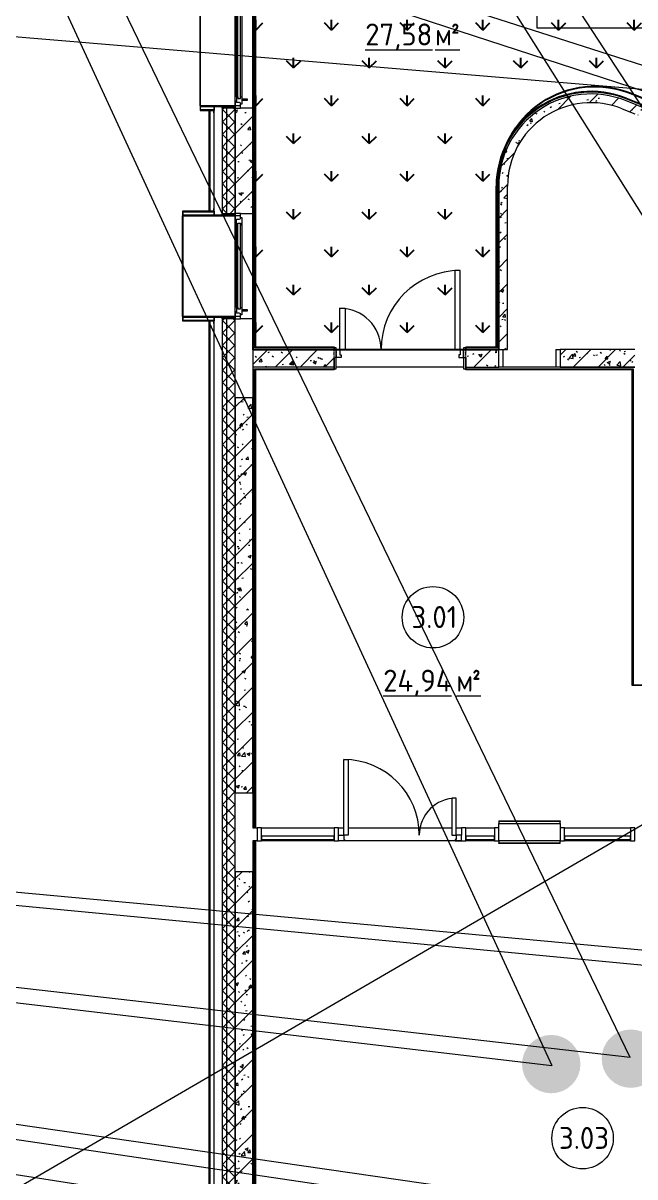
# Model space of a CAD drawing. Header units: millimetres. Extents: x -584918 to 2941280, y 3000189 to 4229862.
# Drawn here: x 162018 to 168984, y 4021214 to 4034362 of the extents above; entities that cross this region are included whole.
import ezdxf

# ---------------------------------------------------------------- set-up
doc = ezdxf.new("R2010")
doc.units = ezdxf.units.MM
doc.linetypes.add('ASVP_Невидимые', pattern=[5, 3, -2])
for name, color, linetype, lineweight in [('_ Окна', 7, 'Continuous', 0), ('Аннотация', 7, 'Continuous', 0), ('Витраж', 7, 'Continuous', 0), ('Двери', 7, 'Continuous', 0), ('Марки помещений', 7, 'Continuous', 0), ('Обобщенные модели', 7, 'Continuous', 0), ('Окна', 7, 'Continuous', 0), ('Отметки', 7, 'Continuous', 0), ('Панели витража', 7, 'Continuous', 0), ('Перекрытие', 7, 'Continuous', 0), ('Стены внутренние', 7, 'Continuous', 0), ('Стены наружные', 7, 'Continuous', 0), ('Стены несущие', 7, 'Continuous', 0), ('Стены отделка', 7, 'Continuous', 0), ('Стены перегородки', 7, 'Continuous', 0), ('Стены штриховка', 7, 'Continuous', 0), ('экспертиза ДУ', 1, 'Continuous', 0), ('экспертиза ДУ пояснения', 6, 'Continuous', 0), ('экспертиза условные обозначения', 1, 'Continuous', 0)]:
    doc.layers.add(name, color=color, linetype=linetype, lineweight=lineweight)
doc.styles.add('GOST Common_2', font='', dxfattribs={"height": 500})
doc.styles.add('GOST Common_3', font='', dxfattribs={"width": 0.9, "height": 500})
doc.styles.get('GOST Common_2').set_extended_font_data('GOST Common')
doc.styles.get('GOST Common_3').set_extended_font_data('GOST Common')
pattern_1 = [(45, (188753.27, 4005092.92), (-141.4214, 141.4214), [])]
pattern_2 = [(50, (188753.27, 4005092.92), (364.368, -31.8783), [38.1, -419.1]), (355, (188753.27, 4005092.9), (-70.486, 382.1133), [30.48, -335.28]), (100.451, (188783.63, 4005090.26), (293.885, 350.2334), [32.38, -356.18]), (46.184, (188753.27, 4005194.5), (542.1585, -84.086), [57.15, -628.65]), (96.636, (188798.45, 4005187.5), (474.805, 494.8554), [48.57, -534.27]), (351.184, (188753.27, 4005194.5), (474.81, 494.85), [45.72, -502.92]), (21, (188804.07, 4005169.12), (303.2285, -204.5305), [38.1, -419.1]), (326, (188804.07, 4005169.1), (123.604, 368.376), [30.48, -335.28]), (71.451, (188829.33, 4005152.07), (426.834, 163.8427), [32.38, -356.18]), (37.5, (188753.27, 4005092.92), (6.17665, 169.11015), [16.764, -314.452, 16.764, -323.596, -336.55]), (37.5, (188753.27, 4005092.92), (6.17665, 169.11015), [-671.576, 16.764, -319.786]), (7.5, (188753.27, 4005092.92), (133.6389, 200.3615), [16.764, -177.292, 16.764, -306.832, -128.27]), (7.5, (188753.27, 4005092.92), (133.6389, 200.3615), [-517.652, 16.764, -111.506]), (327.5, (188639.98, 4005092.92), (271.1818, -11.45836), [16.764, -110.236, 16.764, -379.476, -525.78]), (327.5, (188639.98, 4005092.92), (271.1818, -11.45836), [-523.24, 16.764, -509.016]), (317.5, (188589.18, 4005092.92), (296.2585, 50.8528), [16.764, -148.336, 16.764, -246.38, -373.38]), (317.5, (188589.18, 4005092.92), (296.2585, 50.8528), [-428.244, 16.764, -356.616])]
pattern_3 = [(45, (188753.27, 4005092.9), (-235.7317, 235.7317), []), (45, (188910.42, 4005092.9), (-235.7317, 235.7317), [])]
pattern_4 = [(45, (188753.27, 4005092.92), (-70.71068, 70.71068), []), (135, (188753.27, 4005092.92), (-70.71068, -70.71068), [])]

# ---------------------------------------------------------------- blocks, each defined once
blk = doc.blocks.new('ASVP_ДверьПротивопожарнаяСтальная_2 полотна - EI15 1370х2000h_полотна_ Г Л _1250 в свету_-6392377-АР Этаж 03')
at = {"layer": 'Двери', "lineweight": 18}
for p, q in [((685, 1000), (625, 1000)), ((625, 1000), (625, 100)), ((685, 100), (685, 1000)), ((-685, 570), (-625, 570)), ((-685, 100), (-685, 570)), ((-625, 570), (-625, 100)), ((-725, 100), (-685, 100)), ((-725, 10), (-725, 100)), ((-670, 10), (-725, 10)), ((-625, 100), (-685, 100)), ((-685, 100), (-685, 40)), ((-685, 40), (-670, 40)), ((-670, 40), (-670, 10)), ((625, 100), (685, 100)), ((685, 40), (670, 40)), ((670, 40), (670, 10)), ((670, 10), (725, 10)), ((725, 100), (685, 100)), ((685, 100), (685, 40)), ((725, 10), (725, 100))]:
    blk.add_line(p, q, dxfattribs=at)
at = {"layer": 'Двери', "linetype": 'ASVP_Невидимые', "lineweight": 18}
for p, q in [((-750, 100), (-725, 100)), ((-750, 10), (-750, 100)), ((-725, 10), (-750, 10)), ((-725, 100), (-725, 10)), ((750, 100), (725, 100)), ((725, 100), (725, 10)), ((725, 10), (750, 10)), ((750, 10), (750, 100))]:
    blk.add_line(p, q, dxfattribs=at)
at = {"layer": 'Двери'}
for centre, radius, start, end in [((685, 100), 900, 90, 180), ((-685, 100), 470, 360, 90)]:
    blk.add_arc(centre, radius, start, end, dxfattribs=at)
blk = doc.blocks.new('ASVP_ОТКОС_Оштукатуривание дверного откоса - Оштукатуривание дверного откоса-V53-АР Этаж 03')
at = {"layer": 'Обобщенные модели'}
for p, q in [((-750, 130), (-750, 0)), ((-750, 0), (-725, 0)), ((-725, 0), (-725, 130)), ((725, 130), (725, 0)), ((725, 0), (750, 0)), ((750, 0), (750, 130))]:
    blk.add_line(p, q, dxfattribs=at)
blk = doc.blocks.new('ASVP_ОТКОС_Оштукатуривание дверного откоса - Оштукатуривание дверного откоса-V54-АР Этаж 03')
at = {"layer": 'Обобщенные модели'}
for p, q in [((-750, 20), (-750, 0)), ((-750, 0), (-725, 0)), ((-725, 0), (-725, 20)), ((725, 20), (725, 0)), ((725, 0), (750, 0)), ((750, 0), (750, 20))]:
    blk.add_line(p, q, dxfattribs=at)
blk = doc.blocks.new('Системная панель - Cтеклопакет Двухкамерный_36 мм-7511920-АР Этаж 03')
at = {"layer": 'Панели витража', "lineweight": 18}
for p, q in [((162, 18), (-162, 18)), ((-162, 18), (-162, -18)), ((162, -18), (162, 18)), ((-162, -18), (162, -18))]:
    blk.add_line(p, q, dxfattribs=at)
blk = doc.blocks.new('Прямоугольный импост - 50х150 мм-6338301-АР Этаж 03')
at = {"layer": 'Витраж', "lineweight": 18}
for p, q in [((-50, 115), (0, 115)), ((-50, -35), (-50, 115)), ((0, 115), (0, -35)), ((0, -35), (-50, -35))]:
    blk.add_line(p, q, dxfattribs=at)
blk = doc.blocks.new('Прямоугольный импост - 50х150 мм-V4-АР Этаж 03')
at = {"layer": 'Витраж', "lineweight": 18}
for p, q in [((-25, 115), (25, 115)), ((-25, 32.5), (-25, 115)), ((25, 115), (25, -35)), ((-25, -35), (-25, -32.5)), ((25, -35), (-25, -35))]:
    blk.add_line(p, q, dxfattribs=at)
blk = doc.blocks.new('Системная панель - Cтеклопакет Двухкамерный_36 мм-7519705-АР Этаж 03')
at = {"layer": 'Панели витража', "lineweight": 18}
for p, q in [((412.5, 18), (-412.5, 18)), ((-412.5, 18), (-412.5, -18)), ((412.5, -18), (412.5, 18)), ((-412.5, -18), (412.5, -18))]:
    blk.add_line(p, q, dxfattribs=at)
blk = doc.blocks.new('Прямоугольный импост - 50х150 мм-6338307-АР Этаж 03')
at = {"layer": 'Витраж', "lineweight": 18}
for p, q in [((0, 115), (-50, 115)), ((-50, 115), (-50, -35)), ((0, -35), (0, 115)), ((-50, -35), (0, -35))]:
    blk.add_line(p, q, dxfattribs=at)
blk = doc.blocks.new('Системная панель - Cтеклопакет Двухкамерный_36 мм-7511903-АР Этаж 03')
at = {"layer": 'Панели витража', "lineweight": 18}
for p, q in [((375, 18), (-375, 18)), ((-375, 18), (-375, -18)), ((375, -18), (375, 18)), ((-375, -18), (375, -18))]:
    blk.add_line(p, q, dxfattribs=at)
blk = doc.blocks.new('ASVP_ДверьАлюминиеваяВитражная_2 полотна - Остекленная Внутренняя-7511946-АР Этаж 03')
at = {"layer": 'Двери', "lineweight": 18}
for p, q in [((-640, 892.5), (-590, 892.5)), ((-640, 32.5), (-640, 892.5)), ((-590, 892.5), (-590, 32.5)), ((640, 452.5), (590, 452.5)), ((590, 452.5), (590, 32.5)), ((640, 32.5), (640, 452.5)), ((-700, 32.5), (-640, 32.5)), ((-700, -32.5), (-700, 32.5)), ((-590, 32.5), (-640, 32.5)), ((-640, 32.5), (-640, -17.5)), ((590, 32.5), (640, 32.5)), ((700, 32.5), (640, 32.5)), ((640, 32.5), (640, -17.5)), ((700, -32.5), (700, 32.5)), ((-630, -32.5), (-700, -32.5)), ((-640, -17.5), (-630, -17.5)), ((-630, -17.5), (-630, -32.5)), ((640, -17.5), (630, -17.5)), ((630, -17.5), (630, -32.5)), ((630, -32.5), (700, -32.5))]:
    blk.add_line(p, q, dxfattribs=at)
at = {"layer": 'Двери'}
for centre, radius, start, end in [((-640, 32.5), 860, 360, 90), ((640, 32.5), 420, 90, 180)]:
    blk.add_arc(centre, radius, start, end, dxfattribs=at)
blk = doc.blocks.new('Прямоугольный импост - 50х150 мм-6338298-АР Этаж 03')
at = {"layer": 'Витраж', "lineweight": 18}
for p, q in [((-25, 115), (25, 115)), ((-25, -35), (-25, 115)), ((25, 115), (25, 32.5)), ((25, -35), (-25, -35)), ((25, -32.5), (25, -35))]:
    blk.add_line(p, q, dxfattribs=at)
blk = doc.blocks.new('Окно_ПВХ_1Створка_1Фрамуга-верх - ОП_2100_h_х1150_1ст1фр-7889848-АР Этаж 03')
at = {"layer": '_ Окна'}
for p, q in [((-519, 100), (-600, 100)), ((-600, 100), (-600, 40)), ((-600, 40), (-537, 40)), ((-575, 40), (-575, 100)), ((-555, 26), (-555, 40)), ((-470, 26), (-555, 26)), ((-537, 54), (-537, 86)), ((-537, 86), (-519, 86)), ((-519, 86), (-519, 100)), ((-470, 86), (-519, 86)), ((-488, 72), (-488, 40)), ((-470, 72), (-488, 72)), ((-488, 72), (488, 72)), ((-488, 40), (-470, 40)), ((-488, 40), (488, 40)), ((-470, 86), (-470, 72)), ((-470, 40), (-470, 26)), ((470, 86), (470, 72)), ((470, 86), (519, 86)), ((470, 72), (488, 72)), ((470, 40), (470, 26)), ((488, 40), (470, 40)), ((555, 26), (470, 26)), ((488, 72), (488, 40)), ((519, 100), (519, 86)), ((600, 100), (519, 100)), ((519, 86), (537, 86)), ((537, 86), (537, 54)), ((537, 40), (600, 40)), ((555, 40), (555, 26)), ((575, 40), (575, 100)), ((600, 40), (600, 100))]:
    blk.add_line(p, q, dxfattribs=at)
at = {"layer": 'Окна'}
for p, q in [((-519, 100), (519, 100)), ((-514, -34), (-514, 26)), ((-494, 26), (-494, -34)), ((-470, 86), (470, 86)), ((470, 26), (-470, 26)), ((-494, -34), (-514, -34))]:
    blk.add_line(p, q, dxfattribs=at)
blk = doc.blocks.new('Откос с зашивкой _верх_низ_ - Откос-V108-АР Этаж 03')
at = {"layer": 'Обобщенные модели'}
for p, q in [((-580, 300), (-580, -300)), ((-575, 300), (-580, 300)), ((575, 300), (-575, 300)), ((-575, -300), (-575, 300)), ((580, 300), (575, 300)), ((575, 300), (575, -300)), ((580, -300), (580, 300)), ((-620, 55), (-655, 55)), ((-655, 55), (-655, 50)), ((-655, 50), (-625, 50)), ((-625, 50), (-625, -300)), ((-620, -295), (-620, 55)), ((-620, 55), (-580, 55)), ((580, 55), (620, 55)), ((655, 55), (620, 55)), ((620, 55), (620, -295)), ((625, -300), (625, 50)), ((625, 50), (655, 50)), ((655, 50), (655, 55)), ((-625, -300), (-575, -300)), ((-575, -295), (-620, -295)), ((-580, -300), (-575, -300)), ((-575, -300), (-575, -295)), ((575, -295), (-575, -295)), ((-575, -300), (575, -300)), ((575, -300), (-575, -300)), ((620, -295), (575, -295)), ((575, -295), (575, -300)), ((575, -300), (580, -300)), ((575, -300), (625, -300))]:
    blk.add_line(p, q, dxfattribs=at)
blk = doc.blocks.new('Откос с зашивкой _верх_низ_ - Откос-7926395-АР Этаж 03')
at = {"layer": 'Обобщенные модели'}
for p, q in [((-580, 300), (-580, -100)), ((-575, 300), (-580, 300)), ((575, 300), (-575, 300)), ((-575, -100), (-575, 300)), ((580, 300), (575, 300)), ((575, 300), (575, -100)), ((580, -100), (580, 300)), ((-620, 55), (-655, 55)), ((-655, 55), (-655, 50)), ((-655, 50), (-625, 50)), ((-625, 50), (-625, -100)), ((-620, -95), (-620, 55)), ((-620, 55), (-580, 55)), ((580, 55), (620, 55)), ((655, 55), (620, 55)), ((620, 55), (620, -95)), ((625, -100), (625, 50)), ((625, 50), (655, 50)), ((655, 50), (655, 55)), ((-625, -100), (-575, -100)), ((-575, -95), (-620, -95)), ((-580, -100), (-575, -100)), ((-575, -100), (-575, -95)), ((-575, -100), (575, -100)), ((575, -100), (-575, -100)), ((620, -95), (575, -95)), ((575, -95), (575, -100)), ((575, -100), (580, -100)), ((575, -100), (625, -100))]:
    blk.add_line(p, q, dxfattribs=at)
blk = doc.blocks.new('ASVP_Марка_Помещение_ДваЗначения - Номер Площадь-685795-АР Этаж 03')
at = {"layer": 'Марки помещений'}
blk.add_circle((0, 0), 3.5, dxfattribs=at)
blk = doc.blocks.new('Высотные отметки - Рамка-5093-АР Этаж 03')
at = {"layer": 'Аннотация'}
for p, q in [((-6.5, 0), (-6.5, 5)), ((-6.5, 5), (6.5, 5)), ((6.5, 5), (6.5, 0)), ((6.5, 0), (-6.5, 0))]:
    blk.add_line(p, q, dxfattribs=at)

msp = doc.modelspace()

# ---------------------------------------------------------------- hatches: boundary and pattern name
at = {"layer": 'Стены внутренние'}
h = msp.add_hatch(dxfattribs=at)
h.set_pattern_fill('FP_4', color=256, style=0, pattern_type=2)
h.set_pattern_definition(pattern_1)
h.paths.add_polyline_path([(167434.165, 4032504.3), (167534.165, 4032504.3), (167540.432, 4032613.247), (167559.153, 4032720.756), (167590.079, 4032825.409), (167632.803, 4032925.825), (167686.761, 4033020.679), (167751.241, 4033108.719), (167825.391, 4033188.784), (167908.235, 4033259.817), (167998.678, 4033320.88), (168097.857, 4033372.056), (168205.904, 4033412.155), (168303.264, 4033436.918), (168411.411, 4033451.51), (168520.518, 4033453.604), (168629.145, 4033443.172), (168735.859, 4033420.351), (168839.252, 4033385.443), (168876.63, 4033478.195), (168768.813, 4033514.981), (168657.645, 4033539.87), (168544.435, 4033552.569), (168427.115, 4033552.569), (168312.28, 4033539.87), (168200.604, 4033514.987), (168090.499, 4033477.27), (167986.158, 4033428.146), (167896.623, 4033374.527), (167805.804, 4033305.753), (167722.971, 4033227.546), (167649.098, 4033140.825), (167585.055, 4033046.611), (167531.595, 4032946.014), (167489.348, 4032840.217), (167457.217, 4032720.756), (167440.084, 4032613.247), (167439.281, 4032598.475)])
h = msp.add_hatch(dxfattribs=at)
h.set_pattern_fill('FP_5', color=256, style=0, pattern_type=2)
h.set_pattern_definition(pattern_2)
h.paths.add_polyline_path([(167434.165, 4032504.3), (167534.165, 4032504.3), (167540.432, 4032613.247), (167559.153, 4032720.756), (167590.079, 4032825.409), (167632.803, 4032925.825), (167686.761, 4033020.679), (167751.241, 4033108.719), (167825.391, 4033188.784), (167908.235, 4033259.817), (167998.678, 4033320.88), (168097.857, 4033372.056), (168205.904, 4033412.155), (168303.264, 4033436.918), (168411.411, 4033451.51), (168520.518, 4033453.604), (168629.145, 4033443.172), (168735.859, 4033420.351), (168839.252, 4033385.443), (168876.63, 4033478.195), (168768.813, 4033514.981), (168657.645, 4033539.87), (168544.435, 4033552.569), (168427.115, 4033552.569), (168312.28, 4033539.87), (168200.604, 4033514.987), (168090.499, 4033477.27), (167986.158, 4033428.146), (167896.623, 4033374.527), (167805.804, 4033305.753), (167722.971, 4033227.546), (167649.098, 4033140.825), (167585.055, 4033046.611), (167531.595, 4032946.014), (167489.348, 4032840.217), (167457.217, 4032720.756), (167440.084, 4032613.247), (167439.281, 4032598.475)])
h = msp.add_hatch(dxfattribs=at)
h.set_pattern_fill('FP_4', color=256, style=0, pattern_type=2)
h.set_pattern_definition(pattern_1)
h.paths.add_polyline_path([(174884.165, 4030949.434), (174884.165, 4031057.248), (168876.63, 4033478.195), (168839.252, 4033385.443), (174784.165, 4030989.732)])
h = msp.add_hatch(dxfattribs=at)
h.set_pattern_fill('FP_5', color=256, style=0, pattern_type=2)
h.set_pattern_definition(pattern_2)
h.paths.add_polyline_path([(174884.165, 4030949.434), (174884.165, 4031057.248), (168876.63, 4033478.195), (168839.252, 4033385.443), (174784.165, 4030989.732)])
h = msp.add_hatch(dxfattribs=at)
h.set_pattern_fill('FP_4', color=256, style=0, pattern_type=2)
h.set_pattern_definition(pattern_1)
h.paths.add_polyline_path([(167458.812, 4030642.249), (167534.165, 4030642.249), (167534.165, 4032504.3), (167434.165, 4032504.3), (167434.165, 4030642.249), (167440.345, 4030642.249)])
h = msp.add_hatch(dxfattribs=at)
h.set_pattern_fill('FP_5', color=256, style=0, pattern_type=2)
h.set_pattern_definition(pattern_2)
h.paths.add_polyline_path([(167458.812, 4030642.249), (167534.165, 4030642.249), (167534.165, 4032504.3), (167434.165, 4032504.3), (167434.165, 4030642.249), (167440.345, 4030642.249)])
h = msp.add_hatch(dxfattribs=at)
h.set_pattern_fill('FP_4', color=256, style=0, pattern_type=2)
h.set_pattern_definition(pattern_1)
h.paths.add_polyline_path([(164634.165, 4030442.249), (165559.165, 4030442.249), (165559.165, 4030642.249), (164634.165, 4030642.249), (164634.165, 4030536.96)])
h.paths.add_polyline_path([(167434.165, 4030442.249), (167434.165, 4030642.249), (167059.165, 4030642.249), (167059.165, 4030442.249)])
h = msp.add_hatch(dxfattribs=at)
h.set_pattern_fill('FP_5', color=256, style=0, pattern_type=2)
h.set_pattern_definition(pattern_2)
h.paths.add_polyline_path([(164634.165, 4030442.249), (165559.165, 4030442.249), (165559.165, 4030642.249), (164634.165, 4030642.249), (164634.165, 4030536.96)])
h.paths.add_polyline_path([(167434.165, 4030442.249), (167434.165, 4030642.249), (167059.165, 4030642.249), (167059.165, 4030442.249)])
h = msp.add_hatch(dxfattribs=at)
h.set_pattern_fill('FP_4', color=256, style=0, pattern_type=2)
h.set_pattern_definition(pattern_1)
h.paths.add_polyline_path([(168134.165, 4030442.249), (168984.165, 4030442.249), (168984.165, 4030642.249), (168134.165, 4030642.249), (168134.165, 4030536.96)])
h = msp.add_hatch(dxfattribs=at)
h.set_pattern_fill('FP_5', color=256, style=0, pattern_type=2)
h.set_pattern_definition(pattern_2)
h.paths.add_polyline_path([(168134.165, 4030442.249), (168984.165, 4030442.249), (168984.165, 4030642.249), (168134.165, 4030642.249), (168134.165, 4030536.96)])
at = {"layer": 'Стены наружные'}
h = msp.add_hatch(dxfattribs=at)
h.set_pattern_fill('FP_1', color=256, style=0, pattern_type=2)
h.set_pattern_definition(pattern_4)
h.paths.add_polyline_path([(164334.165, 4017742.249), (164434.165, 4017742.249), (164434.165, 4030992.249), (164334.165, 4030992.249), (164334.165, 4018972.216)])
h.paths.add_polyline_path([(164434.165, 4032192.249), (164434.102, 4033392.249), (164334.165, 4033392.249), (164334.165, 4032192.249), (164434.102, 4032192.249)])
h.paths.add_polyline_path([(164334.165, 4034592.249), (164434.165, 4034592.249), (164434.102, 4035792.249), (164334.165, 4035792.249), (164334.165, 4034873.739)])
h.paths.add_polyline_path([(164434.165, 4036992.249), (164434.165, 4037779.18), (164334.165, 4037531.032), (164334.165, 4036992.249), (164434.102, 4036992.249)])
h = msp.add_hatch(dxfattribs=at)
h.set_pattern_fill('FP_1', color=256, style=0, pattern_type=2)
h.set_pattern_definition(pattern_4)
h.paths.add_polyline_path([(164284.165, 4017692.249), (164334.165, 4017692.249), (164334.165, 4030992.249), (164284.165, 4030992.249), (164284.165, 4017842.249)])
h.paths.add_polyline_path([(164284.165, 4032192.249), (164334.165, 4032192.249), (164334.165, 4033392.249), (164284.165, 4033392.249), (164284.165, 4032705.35)])
h.paths.add_polyline_path([(164334.165, 4034592.249), (164334.165, 4035792.249), (164284.165, 4035792.249), (164284.165, 4034592.249)])
h.paths.add_polyline_path([(164284.165, 4036992.249), (164334.165, 4036992.249), (164334.165, 4037664.802), (164284.165, 4037540.727), (164284.165, 4037017.249)])
h = msp.add_hatch(dxfattribs=at)
h.set_pattern_fill('FP_4', color=256, style=0, pattern_type=2)
h.set_pattern_definition(pattern_1)
h.paths.add_polyline_path([(164604.941, 4032192.249), (164634.165, 4032192.249), (164634.165, 4033392.249), (164434.165, 4033392.249), (164434.165, 4032192.249), (164494.165, 4032192.249)])
h.paths.add_polyline_path([(164604.941, 4034592.249), (164634.165, 4034592.249), (164634.165, 4035792.249), (164434.165, 4035792.249), (164434.165, 4034592.249), (164494.165, 4034592.249)])
h = msp.add_hatch(dxfattribs=at)
h.set_pattern_fill('FP_5', color=256, style=0, pattern_type=2)
h.set_pattern_definition(pattern_2)
h.paths.add_polyline_path([(164604.941, 4032192.249), (164634.165, 4032192.249), (164634.165, 4033392.249), (164434.165, 4033392.249), (164434.165, 4032192.249), (164494.165, 4032192.249)])
h.paths.add_polyline_path([(164604.941, 4034592.249), (164634.165, 4034592.249), (164634.165, 4035792.249), (164434.165, 4035792.249), (164434.165, 4034592.249), (164494.165, 4034592.249)])
h = msp.add_hatch(dxfattribs=at)
h.set_pattern_fill('FP_6', color=256, style=0, pattern_type=2)
h.set_pattern_definition(pattern_3)
h.paths.add_polyline_path([(164134.165, 4032217.249), (164142.165, 4032217.249), (164142.165, 4033367.249), (164134.165, 4033367.249), (164134.165, 4032705.35)])
h = msp.add_hatch(dxfattribs=at)
h.set_pattern_fill('FP_6', color=256, style=0, pattern_type=2)
h.set_pattern_definition(pattern_3)
h.paths.add_polyline_path([(164134.165, 4017542.249), (164142.165, 4017542.249), (164142.165, 4030967.249), (164134.165, 4030967.249), (164134.165, 4017600.249)])
h = msp.add_hatch(dxfattribs=at)
h.set_pattern_fill('FP_4', color=256, style=0, pattern_type=2)
h.set_pattern_definition(pattern_1)
h.paths.add_polyline_path([(164634.165, 4025592.249), (164634.165, 4030092.249), (164434.165, 4030092.249), (164434.165, 4025592.249)])
h = msp.add_hatch(dxfattribs=at)
h.set_pattern_fill('FP_5', color=256, style=0, pattern_type=2)
h.set_pattern_definition(pattern_2)
h.paths.add_polyline_path([(164634.165, 4025592.249), (164634.165, 4030092.249), (164434.165, 4030092.249), (164434.165, 4025592.249)])
h = msp.add_hatch(dxfattribs=at)
h.set_pattern_fill('FP_4', color=256, style=0, pattern_type=2)
h.set_pattern_definition(pattern_1)
h.paths.add_polyline_path([(164604.941, 4018442.249), (164634.165, 4018442.249), (164634.165, 4024692.249), (164434.165, 4024692.249), (164434.165, 4018442.249)])
h = msp.add_hatch(dxfattribs=at)
h.set_pattern_fill('FP_5', color=256, style=0, pattern_type=2)
h.set_pattern_definition(pattern_2)
h.paths.add_polyline_path([(164604.941, 4018442.249), (164634.165, 4018442.249), (164634.165, 4024692.249), (164434.165, 4024692.249), (164434.165, 4018442.249)])
at = {"layer": 'экспертиза ДУ', "lineweight": 0}
h = msp.add_hatch(color=5, dxfattribs=at)
edge = h.paths.add_edge_path()
edge.add_arc((168031.564, 4022499.782), 332.544, 0, 360)
h = msp.add_hatch(color=30, dxfattribs=at)
edge = h.paths.add_edge_path()
edge.add_arc((168937.985, 4022561.74), 332.544, 0, 360)
at = {"layer": 'экспертиза условные обозначения', "lineweight": -3}
h = msp.add_hatch(dxfattribs=at)
h.set_pattern_fill('GRASS', color=3, scale=24)
h.set_pattern_definition([(90, (188374.25, 3759702.1), (-431.0523, 431.0523), [114.3, -747.8046]), (45, (188374.25, 3759702.1), (-431.0523, 431.0523), [114.3, -495.3]), (135, (188374.25, 3759702.1), (-431.0523, -431.0523), [114.3, -495.3])])
edge = h.paths.add_edge_path()
edge.add_line((167434.165, 4030642.249), (167434.165, 4032538.058))
edge.add_arc((168529.285, 4032545.285), 1095.144, 67.6731889, 180.3781121, ccw=False)
edge.add_line((168945.319, 4033558.329), (171901.702, 4032366.951))
edge.add_line((171901.702, 4032366.951), (172611.876, 4034129.237))
edge.add_line((172611.876, 4034129.237), (164634.165, 4037344.135))
edge.add_line((164634.165, 4037344.135), (164634.165, 4030642.249))
edge.add_line((164634.165, 4030642.249), (167434.165, 4030642.249))

# ---------------------------------------------------------------- linework, layer by layer
at = {"layer": 'Перекрытие'}
for p, q in [((164664.165, 4025192.249), (164684.165, 4025192.249)), ((164734.165, 4025192.249), (165559.165, 4025192.249)), ((165609.165, 4025192.249), (165669.165, 4025192.249)), ((165719.165, 4025192.249), (166899.165, 4025192.249)), ((166949.165, 4025192.249), (167009.165, 4025192.249)), ((167059.165, 4025192.249), (167384.165, 4025192.249)), ((167434.165, 4025192.249), (167434.165, 4025242.249)), ((168134.165, 4025242.249), (168134.165, 4025192.249)), ((168184.165, 4025192.249), (168934.165, 4025192.249)), ((164684.165, 4025042.249), (164664.165, 4025042.249)), ((165559.165, 4025042.249), (164734.165, 4025042.249)), ((167009.165, 4025042.249), (165609.165, 4025042.249)), ((167384.165, 4025042.249), (167059.165, 4025042.249)), ((168934.165, 4025042.249), (168184.165, 4025042.249))]:
    msp.add_line(p, q, dxfattribs=at)
at = {"layer": 'Стены внутренние'}
for p, q in [((164664.165, 4037299.702), (164664.165, 4030672.249)), ((164654.165, 4034592.249), (164654.165, 4033392.249)), ((168887.843, 4033506.021), (171875.537, 4032302.024)), ((167404.165, 4030672.249), (167404.165, 4032504.3)), ((164654.165, 4032192.249), (164654.165, 4030992.249)), ((164664.165, 4030672.249), (165559.165, 4030672.249)), ((165559.165, 4030672.249), (165559.165, 4030662.249)), ((167059.165, 4030672.249), (167404.165, 4030672.249)), ((167059.165, 4030672.249), (167059.165, 4030662.249)), ((165684.165, 4030642.249), (166934.165, 4030642.249)), ((167484.165, 4030442.249), (167484.165, 4030642.249)), ((168084.165, 4030642.249), (168134.165, 4030642.249)), ((168084.165, 4030642.249), (168084.165, 4030442.249)), ((164664.165, 4030412.249), (164664.165, 4025192.249)), ((165559.165, 4030412.249), (164664.165, 4030412.249)), ((165559.165, 4030412.249), (165559.165, 4030422.249)), ((167034.165, 4030442.249), (165584.165, 4030442.249)), ((167059.165, 4030412.249), (167059.165, 4030422.249)), ((168954.165, 4030412.249), (167059.165, 4030412.249)), ((168954.165, 4026812.249), (168954.165, 4030412.249)), ((170254.165, 4026812.249), (168954.165, 4026812.249)), ((164664.165, 4025192.249), (164654.165, 4025192.249)), ((167434.165, 4025272.249), (168134.165, 4025272.249)), ((167434.165, 4025272.249), (167434.165, 4025262.249)), ((168134.165, 4025272.249), (168134.165, 4025262.249)), ((164664.165, 4025042.249), (164654.165, 4025042.249)), ((164664.165, 4025042.249), (164664.165, 4018072.249)), ((167434.165, 4025012.249), (167434.165, 4025022.249)), ((168134.165, 4025012.249), (168134.165, 4025022.249)), ((168134.165, 4025012.249), (167434.165, 4025012.249))]:
    msp.add_line(p, q, dxfattribs=at)
msp.add_arc((168484.165, 4032504.3), 1080, 68.0513009, 180, dxfattribs=at)
at = {"layer": 'Стены наружные'}
for p, q in [((164192.165, 4033412.249), (164192.165, 4033367.249)), ((164284.165, 4033392.249), (164284.165, 4033412.249)), ((164192.165, 4032217.249), (164192.165, 4032172.249)), ((164284.165, 4032172.249), (164284.165, 4032192.249)), ((164192.165, 4031012.249), (164192.165, 4030967.249)), ((164284.165, 4030992.249), (164284.165, 4031012.249)), ((164634.165, 4030992.249), (164494.165, 4030992.249))]:
    msp.add_line(p, q, dxfattribs=at)
at = {"layer": 'Стены несущие'}
for p, q in [((178147.312, 4029742.249), (168876.63, 4033478.195)), ((164434.165, 4033392.249), (164434.165, 4032192.249)), ((164434.165, 4032192.249), (164434.165, 4033392.249)), ((164634.165, 4033392.249), (164494.165, 4033392.249)), ((164634.165, 4032192.249), (164634.165, 4033392.249)), ((168839.252, 4033385.443), (168984.165, 4033327.046)), ((167434.165, 4032504.3), (167434.165, 4030642.249)), ((167534.165, 4030642.249), (167534.165, 4032504.3)), ((164494.165, 4032192.249), (164634.165, 4032192.249)), ((164634.165, 4030642.249), (164634.165, 4030442.249)), ((164634.165, 4030642.249), (165559.165, 4030642.249)), ((165559.165, 4030442.249), (165559.165, 4030552.249)), ((167059.165, 4030642.249), (167534.165, 4030642.249)), ((167059.165, 4030552.249), (167059.165, 4030442.249)), ((167434.165, 4030442.249), (167434.165, 4030642.249)), ((168984.165, 4030642.249), (168134.165, 4030642.249)), ((168134.165, 4030642.249), (168134.165, 4030442.249)), ((165559.165, 4030442.249), (164634.165, 4030442.249)), ((167059.165, 4030442.249), (167434.165, 4030442.249)), ((168134.165, 4030442.249), (168984.165, 4030442.249)), ((164434.165, 4030092.249), (164434.165, 4025592.249)), ((164634.165, 4030092.249), (164434.165, 4030092.249)), ((164634.165, 4025592.249), (164634.165, 4030092.249)), ((164434.165, 4025592.249), (164634.165, 4025592.249)), ((164434.165, 4024692.249), (164434.165, 4018442.249)), ((164634.165, 4024692.249), (164434.165, 4024692.249)), ((164634.165, 4018442.249), (164634.165, 4024692.249))]:
    msp.add_line(p, q, dxfattribs=at)
for radius in [1050, 950]:
    msp.add_arc((168484.165, 4032504.3), radius, 68.0513009, 180, dxfattribs=at)
at = {"layer": 'Стены отделка'}
for p, q in [((171871.799, 4032292.749), (168884.105, 4033496.745)), ((164192.165, 4033367.249), (164134.165, 4033367.249)), ((164134.165, 4033367.249), (164134.165, 4032217.249)), ((164192.165, 4032217.249), (164192.165, 4033367.249)), ((164654.165, 4033392.249), (164634.165, 4033392.249)), ((164654.165, 4032192.249), (164654.165, 4033392.249)), ((167414.165, 4032504.3), (167414.165, 4030662.249)), ((167434.165, 4030642.249), (167434.165, 4032504.3)), ((164134.165, 4032217.249), (164192.165, 4032217.249)), ((164634.165, 4032192.249), (164654.165, 4032192.249)), ((164192.165, 4030967.249), (164134.165, 4030967.249)), ((164134.165, 4030967.249), (164134.165, 4017542.249)), ((164192.165, 4017600.249), (164192.165, 4030967.249)), ((164634.165, 4030992.249), (164634.165, 4030642.249)), ((164654.165, 4030992.249), (164634.165, 4030992.249)), ((164654.165, 4030662.249), (164654.165, 4030992.249)), ((164634.165, 4030642.249), (164634.165, 4030642.249)), ((165559.165, 4030662.249), (164654.165, 4030662.249)), ((165559.165, 4030642.249), (165559.165, 4030662.249)), ((167414.165, 4030662.249), (167059.165, 4030662.249)), ((167059.165, 4030662.249), (167059.165, 4030642.249)), ((164634.165, 4030442.249), (164634.165, 4025192.249)), ((164634.165, 4030442.249), (164634.165, 4030442.249)), ((164654.165, 4025192.249), (164654.165, 4030422.249)), ((164654.165, 4030422.249), (165559.165, 4030422.249)), ((165559.165, 4030422.249), (165559.165, 4030442.249)), ((167059.165, 4030442.249), (167059.165, 4030422.249)), ((167059.165, 4030422.249), (168964.165, 4030422.249)), ((168984.165, 4030442.249), (167434.165, 4030442.249)), ((168964.165, 4030422.249), (168964.165, 4026822.249)), ((168964.165, 4026822.249), (170264.165, 4026822.249)), ((164634.165, 4025192.249), (164654.165, 4025192.249)), ((168134.165, 4025262.249), (167434.165, 4025262.249)), ((167434.165, 4025262.249), (167434.165, 4025242.249)), ((167434.165, 4025242.249), (168134.165, 4025242.249)), ((168134.165, 4025242.249), (168134.165, 4025262.249)), ((164634.165, 4025042.249), (164634.165, 4018042.249)), ((164654.165, 4025042.249), (164634.165, 4025042.249)), ((164654.165, 4018062.249), (164654.165, 4025042.249)), ((168134.165, 4025042.249), (167434.165, 4025042.249)), ((167434.165, 4025042.249), (167434.165, 4025022.249)), ((167434.165, 4025022.249), (168134.165, 4025022.249)), ((168134.165, 4025022.249), (168134.165, 4025042.249))]:
    msp.add_line(p, q, dxfattribs=at)
for radius in [1070, 1050]:
    msp.add_arc((168484.165, 4032504.3), radius, 68.0513009, 180, dxfattribs=at)
at = {"layer": 'Стены перегородки'}
for p, q in [((164434.165, 4033392.249), (164284.165, 4033392.249)), ((164284.165, 4033392.249), (164284.165, 4032192.249)), ((164284.165, 4032192.249), (164434.165, 4032192.249)), ((164434.165, 4030992.249), (164284.165, 4030992.249)), ((164284.165, 4030992.249), (164284.165, 4017692.249)), ((164434.165, 4017842.249), (164434.165, 4030992.249))]:
    msp.add_line(p, q, dxfattribs=at)
at = {"layer": 'Стены штриховка'}
for p, q in [((164142.165, 4033367.249), (164142.165, 4032217.249)), ((164334.165, 4033392.249), (164334.165, 4032192.249)), ((164142.165, 4030967.249), (164142.165, 4017550.249)), ((164334.165, 4030992.249), (164334.165, 4017742.249))]:
    msp.add_line(p, q, dxfattribs=at)
at = {"layer": 'экспертиза ДУ'}
for points in [[(180237.456, 4029950.349), (115127.279, 4051168.128)], [(115127.279, 4051168.128), (181187.117, 4030001.57)], [(184024.181, 4032351.183), (105367.279, 4038948.128)], [(184630.415, 4034276.14), (107197.279, 3989238.128)], [(111457.279, 4029128.128), (168039.104, 4022482.752)], [(168929.112, 4022576.412), (111457.279, 4029128.128)], [(111457.279, 4029128.128), (174782.347, 4023083.089)], [(175751.483, 4023177.614), (111457.279, 4029128.128)], [(111457.279, 4029128.128), (187664.311, 4017827.005)], [(188616.346, 4017945.978), (111457.279, 4029128.128)], [(180529.853, 4018331.151), (111457.279, 4029128.128)]]:
    msp.add_lwpolyline(points, dxfattribs=at)
at = {"layer": 'экспертиза ДУ пояснения'}
for points in [[(148498.361, 4064875.94), (168039.104, 4022482.752)], [(168929.112, 4022576.412), (148498.361, 4064875.94)], [(148498.361, 4064875.94), (174782.347, 4023083.089)], [(175751.483, 4023177.614), (148498.361, 4064875.94)]]:
    msp.add_lwpolyline(points, dxfattribs=at)
at = {"layer": 'экспертиза условные обозначения', "color": 3, "lineweight": -3}
msp.add_lwpolyline([(167434.165, 4030642.249), (167434.165, 4032538.058, -0.535661292), (168945.319, 4033558.329), (171901.702, 4032366.951), (172611.876, 4034129.237), (164634.165, 4037344.135), (164634.165, 4030642.249), (167434.165, 4030642.249)], format="xyb", dxfattribs=at)

# ---------------------------------------------------------------- block references
at = {"layer": 'Витраж', "extrusion": (0, 0, -1)}
for name, p in [('Прямоугольный импост - 50х150 мм-6338301-АР Этаж 03', (-164684.165, 4025077.249)), ('Прямоугольный импост - 50х150 мм-V4-АР Этаж 03', (-165584.165, 4025077.249)), ('Прямоугольный импост - 50х150 мм-6338298-АР Этаж 03', (-167034.165, 4025077.249)), ('Прямоугольный импост - 50х150 мм-6338301-АР Этаж 03', (-168134.165, 4025077.249))]:
    msp.add_blockref(name, p, dxfattribs=at)
at = {"layer": 'Витраж'}
for p in [(167434.165, 4025077.249), (168984.165, 4025077.249)]:
    msp.add_blockref('Прямоугольный импост - 50х150 мм-6338307-АР Этаж 03', p, dxfattribs=at)
at = {"layer": 'Двери'}
for name, p in [('ASVP_ДверьПротивопожарнаяСтальная_2 полотна - EI15 1370х2000h_полотна_ Г Л _1250 в свету_-6392377-АР Этаж 03', (166309.165, 4030542.249)), ('ASVP_ДверьАлюминиеваяВитражная_2 полотна - Остекленная Внутренняя-7511946-АР Этаж 03', (166309.165, 4025077.249))]:
    msp.add_blockref(name, p, dxfattribs=at)
at = {"layer": 'Марки помещений', "xscale": 99.99999999999993, "yscale": 99.99999999999993, "zscale": 99.99999999999993}
for p in [(166684.644, 4027591.124), (168388.453, 4021655.711)]:
    msp.add_blockref('ASVP_Марка_Помещение_ДваЗначения - Номер Площадь-685795-АР Этаж 03', p, dxfattribs=at)
at = {"layer": 'Обобщенные модели'}
for name, p, rotation in [('Откос с зашивкой _верх_низ_ - Откос-7926395-АР Этаж 03', (164134.102, 4033992.249), 270.0000000000003), ('Откос с зашивкой _верх_низ_ - Откос-V108-АР Этаж 03', (164134.102, 4031592.249), 270.0000000000003), ('ASVP_ОТКОС_Оштукатуривание дверного откоса - Оштукатуривание дверного откоса-V54-АР Этаж 03', (166309.165, 4030662.249), 180)]:
    msp.add_blockref(name, p, dxfattribs=dict(at, rotation=rotation))
msp.add_blockref('ASVP_ОТКОС_Оштукатуривание дверного откоса - Оштукатуривание дверного откоса-V53-АР Этаж 03', (166309.165, 4030422.249), dxfattribs=at)
at = {"layer": 'Окна', "rotation": 89.99999999999979}
for p in [(164534.165, 4033992.249), (164534.165, 4031592.249)]:
    msp.add_blockref('Окно_ПВХ_1Створка_1Фрамуга-верх - ОП_2100_h_х1150_1ст1фр-7889848-АР Этаж 03', p, dxfattribs=at)
at = {"layer": 'Отметки', "xscale": 99.99999999999993, "yscale": 99.99999999999993, "zscale": 99.99999999999993}
msp.add_blockref('Высотные отметки - Рамка-5093-АР Этаж 03', (168521.247, 4034303.002), dxfattribs=at)
at = {"layer": 'Панели витража', "rotation": 180}
for name, p in [('Системная панель - Cтеклопакет Двухкамерный_36 мм-7519705-АР Этаж 03', (165146.665, 4025077.249)), ('Системная панель - Cтеклопакет Двухкамерный_36 мм-7511920-АР Этаж 03', (167221.665, 4025077.249)), ('Системная панель - Cтеклопакет Двухкамерный_36 мм-7511903-АР Этаж 03', (168559.165, 4025077.249))]:
    msp.add_blockref(name, p, dxfattribs=at)

# ---------------------------------------------------------------- texts
at = {"layer": 'Марки помещений', "char_height": 250, "attachment_point": 1}
for s, insert, width, style in [('\\L27,58 ', (165912.983, 4034356.976), 966.83512, 'GOST Common_2'), ('\\L\\fGOST Common|b0|i0|c238|p34|;\\W.9;\\L²', (166889.295, 4034356.976), 165.94931, 'GOST Common_3'), ('\\L\\fGOST Common|b0|i0|c204|p34|;\\W.9;\\Lм', (166710.702, 4034356.976), 216.45562, 'GOST Common_2'), ('3.01', (166439.837, 4027718.849), 606.07575, 'GOST Common_2'), ('\\L24,94 ', (166117.651, 4026994.318), 1010.12625, 'GOST Common_2'), ('\\L\\fGOST Common|b0|i0|c238|p34|;\\W.9;\\L²', (167129.682, 4026994.318), 165.94931, 'GOST Common_3'), ('\\L\\fGOST Common|b0|i0|c204|p34|;\\W.9;\\Lм', (166951.088, 4026994.318), 216.45562, 'GOST Common_2'), ('3.03', (168119.795, 4021783.436), 663.79725, 'GOST Common_2')]:
    msp.add_mtext(s, dxfattribs=dict(at, insert=insert, width=width, style=style))

doc.saveas('drawing.dxf')
